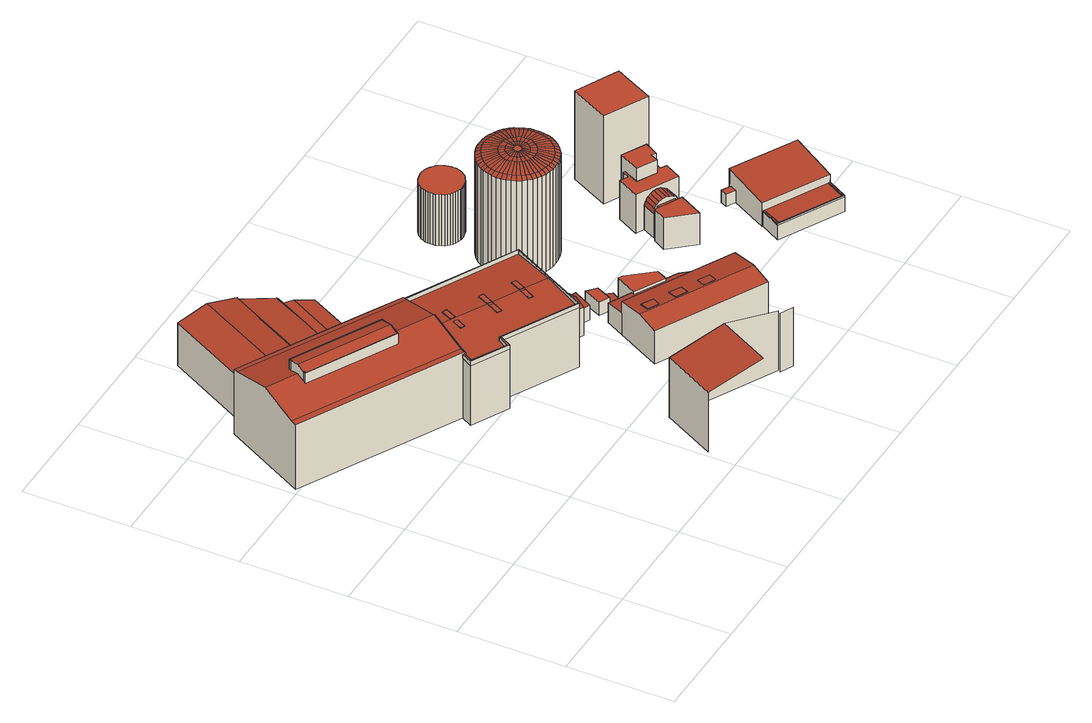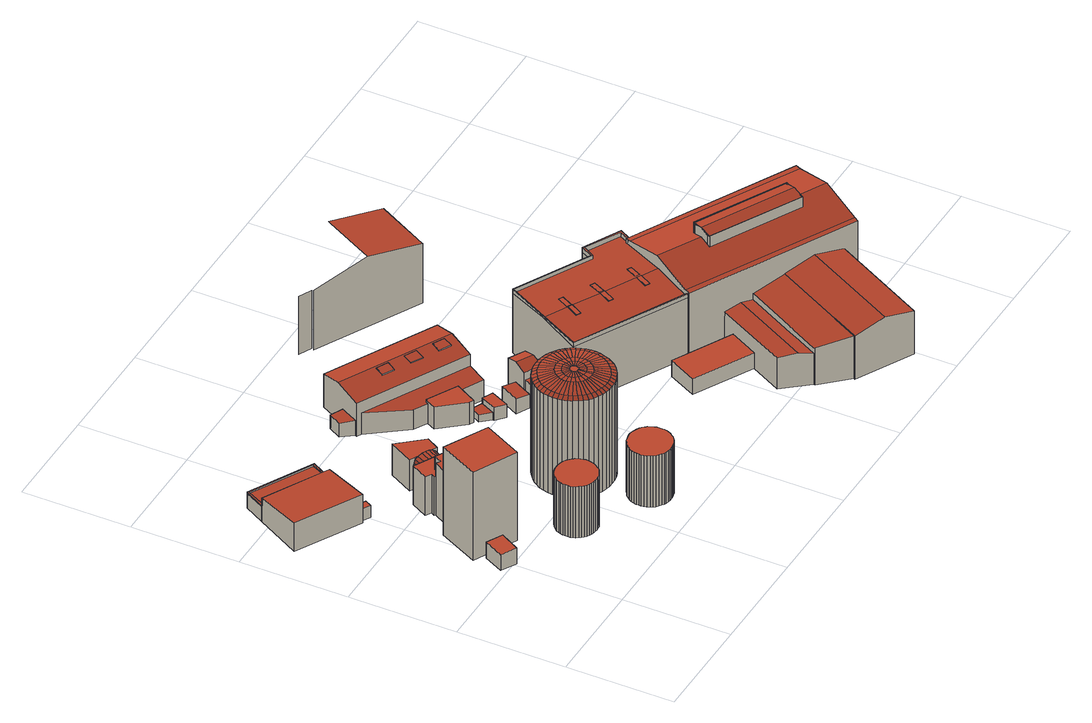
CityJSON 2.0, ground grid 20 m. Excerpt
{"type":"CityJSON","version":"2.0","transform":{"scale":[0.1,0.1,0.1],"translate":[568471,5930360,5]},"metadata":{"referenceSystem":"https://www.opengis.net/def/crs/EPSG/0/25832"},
"CityObjects":{
"building1":{"type":"Building","attributes":{"Grundfläche 2D":"4427.470092","Grundhöhe NN":"5.433"},"geometry":[{"type":"MultiSurface","lod":"3","boundaries":[[[0,1,2,3,4,5]],[[0,6,7,8,2,1]],[[2,8,9,10,3]],[[11,12,13,14]]],"semantics":{"surfaces":[{"type":"WallSurface"},{"type":"RoofSurface"}],"values":[0,1,0,0]}}]},
"building2":{"type":"Building","attributes":{"Grundfläche 2D":"1528.929708","Grundhöhe NN":"5.486"},"children":["building2-1","building2-2","building2-3","building2-4","building2-5","building2-6","building2-7","building2-8"],"geometry":[{"type":"MultiSurface","lod":"3","boundaries":[[[15,16,17]],[[18,19,20,21,22,17,16,23]],[[16,24,25]],[[26,27,28,29,23,16,25]],[[30,31,32,33,34,35,36,37,38,39,40,41,42,43,44]],[[45,46,47,48,49,50,51,52,53,54,55]],[[51,50,49,48,47,46,56,57,58,59,60,61,62,53,52]],[[63,64,65,66,67]],[[68,69,70,71,72,73,74,75,76,77,78,79]],[[80,81,70,69,82,83,84,85,86]],[[78,87,88,89,90,91,72,71,67,66,79]],[[92,93,94,95]],[[96,97,98,99]],[[98,100,101,99]],[[102,103,104,105]],[[104,103,106,107,108]],[[109,110,111,112,113]],[[77,24,16,15,87,78]],[[91,18,23,29,114,73,72]],[[37,36,35,45,55,54]],[[54,53,62,38,37]],[[39,38,62,61]],[[40,39,61,60]],[[40,60,59,41]],[[42,41,59,58]],[[115,116,44,43]],[[116,117,30,44]],[[117,118,31,30]],[[118,119,32,31]],[[120,121,33,32,119]],[[121,122,34,33]],[[95,94,123,124]],[[92,95,124,125]],[[93,92,125,126]],[[127,96,99,101,128]],[[93,126,128,101,100,129,123,94]],[[130,108,107,106,111,110,131]],[[105,104,108,130,132]],[[102,105,132,133]],[[115,43,42,58,57,65,64,63,134,135]],[[83,82,69,68,79,66,65,57,56,46,45,35,34,122,136,137,84]],[[97,112,111,106,103,102,133,138,81,80,86,85,84,137,129,100,98]],[[63,67,71,70,81,138,134]],[[110,109,139,131]],[[139,109,113,112,97,96,127]],[[117,116,140,141]],[[118,117,141,142]],[[119,118,142,143]],[[121,120,119,143,144]],[[122,121,144,136]],[[116,115,135,140]],[[131,139,127,128,126,125,124,123,129,137,136,144,143,142,141,140,135,134,138,133,132,130]]],"semantics":{"surfaces":[{"type":"RoofSurface"},{"type":"WallSurface"},{"type":"GroundSurface"}],"values":[0,0,0,0,0,0,0,0,0,0,0,0,0,0,0,0,0,1,1,1,1,1,1,1,1,1,1,1,1,1,1,1,1,1,1,1,1,1,1,1,1,1,1,1,1,1,1,1,1,1,1,2]}}]},
"building2-1":{"type":"BuildingInstallation","parents":["building2"],"geometry":[{"type":"MultiSurface","lod":"3","boundaries":[[[145,146,147,148]],[[148,147,149]],[[149,150,145,148]],[[150,146,145]]],"semantics":{"surfaces":[{"type":"RoofSurface"},{"type":"WallSurface"}],"values":[0,1,1,1]}}]},
"building2-2":{"type":"BuildingInstallation","parents":["building2"],"geometry":[{"type":"MultiSurface","lod":"3","boundaries":[[[151,152,153,154]],[[152,151,155,156]],[[154,153,49,50]],[[153,152,156,49]],[[151,154,50,155]]],"semantics":{"surfaces":[{"type":"RoofSurface"},{"type":"WallSurface"}],"values":[0,1,1,1,1]}}]},
"building2-3":{"type":"BuildingInstallation","parents":["building2"],"geometry":[{"type":"MultiSurface","lod":"3","boundaries":[[[157,158,159,160]],[[48,161,157,160]],[[47,48,160,159]],[[161,162,158,157]],[[159,158,162,47]]],"semantics":{"surfaces":[{"type":"RoofSurface"},{"type":"WallSurface"}],"values":[0,1,1,1,1]}}]},
"building2-4":{"type":"BuildingInstallation","parents":["building2"],"geometry":[{"type":"MultiSurface","lod":"3","boundaries":[[[163,164,165,166]],[[51,52,166,165]],[[163,166,52,167]],[[167,168,164,163]],[[168,51,165,164]]],"semantics":{"surfaces":[{"type":"RoofSurface"},{"type":"WallSurface"}],"values":[0,1,1,1,1]}}]},
"building2-5":{"type":"BuildingInstallation","parents":["building2"],"geometry":[{"type":"MultiSurface","lod":"3","boundaries":[[[169,170,171,172]],[[172,171,173]],[[173,174,169,172]],[[174,170,169]]],"semantics":{"surfaces":[{"type":"RoofSurface"},{"type":"WallSurface"}],"values":[0,1,1,1]}}]},
"building2-6":{"type":"BuildingInstallation","parents":["building2"],"geometry":[{"type":"MultiSurface","lod":"3","boundaries":[[[175,176,177,178]],[[179,178,177]],[[179,180,175,178]],[[175,180,176]]],"semantics":{"surfaces":[{"type":"RoofSurface"},{"type":"WallSurface"}],"values":[0,1,1,1]}}]},
"building2-7":{"type":"BuildingInstallation","parents":["building2"],"geometry":[{"type":"MultiSurface","lod":"3","boundaries":[[[19,18,181,182,183,15,184,185]],[[184,15,17,22]],[[183,182,181,90,89,88]],[[183,88,87,15]],[[22,21,184]],[[185,184,21,20]],[[20,19,185]],[[18,91,90,181]]],"semantics":{"surfaces":[{"type":"RoofSurface"},{"type":"WallSurface"}],"values":[0,0,1,1,1,1,1,1]}}]},
"building2-8":{"type":"BuildingInstallation","parents":["building2"],"geometry":[{"type":"MultiSurface","lod":"3","boundaries":[[[186,187,24]],[[25,24,187]],[[186,188,189,29,28,190,187]],[[24,77,76,186]],[[189,188,186,76,75,74]],[[114,29,189,74,73]],[[28,27,190]],[[187,190,27,26]],[[26,25,187]]],"semantics":{"surfaces":[{"type":"RoofSurface"},{"type":"WallSurface"}],"values":[0,0,0,1,1,1,1,1,1]}}]},
"building3":{"type":"Building","attributes":{"Grundfläche 2D":"41.362636","Grundhöhe NN":"5.337"},"children":["building3-1"],"geometry":[{"type":"Solid","lod":"3","boundaries":[[[[191,192,193,194,195,196,197,198]],[[199,200,201,202]],[[201,203,204,202]],[[205,206,207,208]],[[198,197,209,210]],[[191,198,210,211]],[[192,191,211,212]],[[193,192,212,213]],[[194,193,213,214]],[[195,194,214,215]],[[196,195,215,216]],[[196,216,217,200,199,218,209,197]],[[203,201,200,217,219]],[[204,203,219,220]],[[218,199,202,204,220]],[[221,222,208,207]],[[222,223,205,208]],[[223,224,206,205]],[[224,221,207,206]],[[218,220,219,217,216,215,214,213,212,211,210,209]],[[224,223,222,221]]]],"semantics":{"surfaces":[{"type":"RoofSurface"},{"type":"WallSurface"},{"type":"GroundSurface"}],"values":[[0,0,0,0,1,1,1,1,1,1,1,1,1,1,1,1,1,1,1,2,2]]}}]},
"building3-1":{"type":"BuildingInstallation","parents":["building3"],"geometry":[{"type":"MultiSurface","lod":"3","boundaries":[[[225,226,227,228,229,230,231,232,233,234,235,236,237,238,239,240,241,242,243,244,245,246,247,248,249,250]],[[251,252,225,250]],[[252,253,226,225]],[[254,251,250,249]],[[253,255,227,226]],[[255,256,228,227]],[[256,257,229,228]],[[257,258,230,229]],[[258,259,231,230]],[[259,260,232,231]],[[260,261,233,232]],[[261,262,234,233]],[[262,263,235,234]],[[263,264,236,235]],[[264,265,237,236]],[[265,266,238,237]],[[266,267,239,238]],[[267,268,240,239]],[[268,269,241,240]],[[269,270,242,241]],[[270,271,243,242]],[[271,272,244,243]],[[272,273,245,244]],[[273,274,246,245]],[[247,246,274,275]],[[275,276,248,247]],[[276,254,249,248]]],"semantics":{"surfaces":[{"type":"RoofSurface"},{"type":"WallSurface"}],"values":[0,1,1,1,1,1,1,1,1,1,1,1,1,1,1,1,1,1,1,1,1,1,1,1,1,1,1]}}]},
"building4":{"type":"Building","attributes":{"Grundfläche 2D":"308.515487","Grundhöhe NN":"5.229"},"children":["building4-1","building4-2","building4-3"],"geometry":[{"type":"Solid","lod":"3","boundaries":[[[[277,278,279,280]],[[278,281,282,279]],[[283,284,285,286,287,288]],[[289,290,291,292,293,294,295,296]],[[297,298,299,300]],[[285,295,294,286]],[[301,288,287,286,294,293,302]],[[283,288,301,303]],[[284,283,303,304]],[[296,295,285,284,304,305]],[[292,291,306,307]],[[293,292,307,302]],[[289,296,305,308]],[[290,289,308,309]],[[278,277,290,309,310,281]],[[282,281,310,311]],[[298,312,313,280,279,282,311,314,299]],[[291,290,277,280,313,306]],[[300,299,314,315]],[[297,300,315,316]],[[298,297,316,312]],[[311,310,309,308,305,317,305,304,303,301,302,307,306,313,312,316,315,314]]]],"semantics":{"surfaces":[{"type":"RoofSurface"},{"type":"WallSurface"},{"type":"GroundSurface"}],"values":[[0,0,0,0,0,1,1,1,1,1,1,1,1,1,1,1,1,1,1,1,1,2]]}}]},
"building4-1":{"type":"BuildingInstallation","parents":["building4"],"geometry":[{"type":"MultiSurface","lod":"3","boundaries":[[[318,319,320,321]],[[321,320,322,323]],[[318,321,323,324]],[[319,318,324,325]],[[320,319,325,322]]],"semantics":{"surfaces":[{"type":"RoofSurface"},{"type":"WallSurface"}],"values":[0,1,1,1,1]}}]},
"building4-2":{"type":"BuildingInstallation","parents":["building4"],"geometry":[{"type":"MultiSurface","lod":"3","boundaries":[[[326,327,328,329]],[[329,328,330,331]],[[331,332,326,329]],[[327,326,332,333]],[[333,330,328,327]]],"semantics":{"surfaces":[{"type":"RoofSurface"},{"type":"WallSurface"}],"values":[0,1,1,1,1]}}]},
"building4-3":{"type":"BuildingInstallation","parents":["building4"],"geometry":[{"type":"MultiSurface","lod":"3","boundaries":[[[334,335,336,337]],[[337,336,338,339]],[[339,340,334,337]],[[340,341,335,334]],[[336,335,341,338]]],"semantics":{"surfaces":[{"type":"RoofSurface"},{"type":"WallSurface"}],"values":[0,1,1,1,1]}}]},
"building5":{"type":"Building","attributes":{"Grundfläche 2D":"7.437979","Grundhöhe NN":"5.337"},"geometry":[{"type":"Solid","lod":"3","boundaries":[[[[342,343,344,345]],[[343,342,346,347]],[[344,343,347,348]],[[345,344,348,349]],[[342,345,349,346]],[[347,346,349,348]]]],"semantics":{"surfaces":[{"type":"RoofSurface"},{"type":"WallSurface"},{"type":"GroundSurface"}],"values":[[0,1,1,1,1,2]]}}]},
"building6":{"type":"Building","attributes":{"Grundfläche 2D":"5.383989","Grundhöhe NN":"5.229"},"geometry":[{"type":"Solid","lod":"3","boundaries":[[[[350,351,352,353,354]],[[355,356,357,352,351,350]],[[357,358,353,352]],[[359,355,350,354]],[[358,359,354,353]],[[357,356,355,359,358]]]],"semantics":{"surfaces":[{"type":"RoofSurface"},{"type":"WallSurface"},{"type":"GroundSurface"}],"values":[[0,1,1,1,1,2]]}}]},
"building7":{"type":"Building","attributes":{"Grundfläche 2D":"155.398395","Grundhöhe NN":"5.230"},"geometry":[{"type":"Solid","lod":"3","boundaries":[[[[360,361,362,363]],[[364,360,363,365]],[[361,366,367,362]],[[366,368,369,367]],[[368,370,371,372,369]],[[371,373,374,372]],[[373,375,376,374]],[[375,377,378,376]],[[377,379,380,378]],[[379,381,382,380]],[[381,383,384,382]],[[383,385,386,384]],[[385,387,388,386]],[[387,389,390,388]],[[389,391,392,390]],[[391,393,394,392]],[[393,395,396,394]],[[395,397,398,396]],[[397,399,400,398]],[[399,401,402,400]],[[401,403,404,402]],[[403,405,406,404]],[[405,407,408,406]],[[407,409,410,408]],[[409,411,412,410]],[[411,413,414,412]],[[413,415,416,414]],[[415,417,418,416]],[[417,419,420,418]],[[419,421,422,420]],[[421,423,424,422]],[[423,425,426,424]],[[425,427,428,426]],[[427,429,430,428]],[[429,431,432,430]],[[431,433,434,432]],[[433,435,436,434]],[[435,437,438,436]],[[437,439,440,438]],[[439,441,442,440]],[[441,443,444,442]],[[443,445,446,444]],[[445,447,448,446]],[[447,449,450,448]],[[449,451,452,450]],[[451,453,454,452]],[[453,455,456,454]],[[455,457,458,456]],[[457,459,460,458]],[[459,364,365,460]],[[461,462,463,464,465,466,467,468]],[[465,469,470,471,466]],[[469,472,473,474,475,470]],[[473,476,477,478,479,474]],[[477,480,481,482,483,478]],[[481,484,485,486,487,482]],[[485,488,489,490,486]],[[488,491,492,493,494,489]],[[492,495,496,497,498,493]],[[496,499,500,501,502,497]],[[500,503,504,505,501]],[[503,506,507,508,509,504]],[[507,510,511,512,513,508]],[[511,514,515,516,517,512]],[[515,518,519,520,521,516]],[[519,522,523,524,525,520]],[[523,526,527,528,529,524]],[[527,530,531,532,528]],[[530,533,534,535,536,531]],[[534,537,538,539,540,535]],[[538,541,542,543,544,539]],[[537,534,533,530,527,526,523,522,519,518,515,514,511,510,507,506,503,500,499,496,495,492,491,488,485,484,481,480,477,476,473,472,469,465,464,463,462,545,546,547,548,549,542,541,538]],[[542,549,550,551,543]],[[549,548,547,552,553,550]],[[547,546,545,554,555,552]],[[545,462,461,554]],[[556,557,365,363,558,559]],[[560,561,460,365,557,556]],[[559,558,363,362,562,563]],[[564,565,458,460,561,560]],[[566,567,456,458,565,564]],[[568,569,454,456,567,566]],[[570,571,452,454,569,568]],[[572,573,450,452,571,570]],[[574,575,448,450,573,572]],[[576,577,446,448,575,574]],[[578,579,444,446,577,576]],[[580,581,442,444,579,578]],[[582,583,440,442,581,580]],[[584,585,438,440,583,582]],[[586,587,436,438,585,584]],[[588,589,434,436,587,586]],[[590,591,432,434,589,588]],[[592,593,430,432,591,590]],[[594,595,428,430,593,592]],[[596,597,426,428,595,594]],[[598,599,424,426,597,596]],[[600,601,422,424,599,598]],[[602,603,420,422,601,600]],[[604,605,418,420,603,602]],[[606,607,416,418,605,604]],[[608,609,414,416,607,606]],[[610,611,412,414,609,608]],[[612,613,410,412,611,610]],[[614,615,408,410,613,612]],[[616,617,406,408,615,614]],[[618,619,404,406,617,616]],[[620,621,402,404,619,618]],[[622,623,400,402,621,620]],[[624,625,398,400,623,622]],[[626,627,396,398,625,624]],[[628,629,394,396,627,626]],[[630,631,392,394,629,628]],[[632,633,390,392,631,630]],[[634,635,388,390,633,632]],[[636,637,386,388,635,634]],[[638,639,384,386,637,636]],[[640,641,382,384,639,638]],[[642,643,380,382,641,640]],[[644,645,378,380,643,642]],[[646,647,376,378,645,644]],[[648,649,374,376,647,646]],[[650,651,372,374,649,648]],[[652,653,369,372,651,650]],[[654,655,367,369,653,652]],[[563,562,362,367,655,654]],[[466,560,556,559,563,461,468,467]],[[470,566,564,560,466,471]],[[474,570,568,566,470,475]],[[478,574,572,570,474,479]],[[482,578,576,574,478,483]],[[486,582,580,578,482,487]],[[489,586,584,582,486,490]],[[493,590,588,586,489,494]],[[497,594,592,590,493,498]],[[501,598,596,594,497,502]],[[504,602,600,598,501,505]],[[508,606,604,602,504,509]],[[512,610,608,606,508,513]],[[516,614,612,610,512,517]],[[520,618,616,614,516,521]],[[524,622,620,618,520,525]],[[528,626,624,622,524,529]],[[531,630,628,626,528,532]],[[535,634,632,630,531,536]],[[539,638,636,634,535,540]],[[543,642,640,638,539,544]],[[550,646,644,642,543,551]],[[552,650,648,646,550,553]],[[554,654,652,650,552,555]],[[563,654,554,461]],[[656,657,361,360]],[[657,658,366,361]],[[658,659,368,366]],[[660,661,447,445]],[[661,662,449,447]],[[662,663,451,449]],[[664,656,360,364]],[[663,665,453,451]],[[665,666,455,453]],[[666,667,457,455]],[[667,668,459,457]],[[668,664,364,459]],[[659,669,670,371,370,368]],[[670,671,373,371]],[[671,672,375,373]],[[672,673,377,375]],[[673,674,379,377]],[[674,675,381,379]],[[675,676,383,381]],[[676,677,385,383]],[[677,678,387,385]],[[678,679,389,387]],[[679,680,391,389]],[[680,681,393,391]],[[681,682,395,393]],[[682,683,397,395]],[[683,684,399,397]],[[684,685,401,399]],[[685,686,403,401]],[[686,687,405,403]],[[687,688,407,405]],[[688,689,409,407]],[[689,690,411,409]],[[690,691,413,411]],[[691,692,415,413]],[[692,693,417,415]],[[693,694,419,417]],[[694,695,421,419]],[[695,696,423,421]],[[696,697,425,423]],[[697,698,427,425]],[[698,699,429,427]],[[699,700,431,429]],[[700,701,433,431]],[[701,702,435,433]],[[702,703,437,435]],[[703,704,439,437]],[[704,705,441,439]],[[705,706,443,441]],[[706,660,445,443]],[[703,702,701,700,699,698,697,696,695,694,693,692,691,690,689,688,687,686,685,684,683,682,681,680,679,678,677,676,675,674,673,672,671,670,669,659,658,657,656,664,668,667,666,665,663,662,661,660,706,705,704]]]],"semantics":{"surfaces":[{"type":"RoofSurface"},{"type":"WallSurface"},{"type":"GroundSurface"}],"values":[[0,0,0,0,0,0,0,0,0,0,0,0,0,0,0,0,0,0,0,0,0,0,0,0,0,0,0,0,0,0,0,0,0,0,0,0,0,0,0,0,0,0,0,0,0,0,0,0,0,0,0,0,0,0,0,0,0,0,0,0,0,0,0,0,0,0,0,0,0,0,0,0,0,0,0,0,0,0,0,0,0,0,0,0,0,0,0,0,0,0,0,0,0,0,0,0,0,0,0,0,0,0,0,0,0,0,0,0,0,0,0,0,0,0,0,0,0,0,0,0,0,0,0,0,0,0,0,0,0,0,0,0,0,0,0,0,0,0,0,0,0,0,0,0,0,0,0,0,0,0,0,1,1,1,1,1,1,1,1,1,1,1,1,1,1,1,1,1,1,1,1,1,1,1,1,1,1,1,1,1,1,1,1,1,1,1,1,1,1,1,1,1,1,1,1,1,1,1,1,1,1,2]]}}]},
"building8":{"type":"Building","attributes":{"Grundfläche 2D":"47.250463","Grundhöhe NN":"5.063"},"geometry":[{"type":"Solid","lod":"3","boundaries":[[[[707,708,709,710,711,712,713,714,715,716,717,718,719,720,721,722,723,724,725,726,727,728,729,730,731,732,733,734,735,736,737,738,739,740,741,742,743,744,745,746,747,748,749,750,751,752,753,754,755,756]],[[757,758,712,711]],[[759,757,711,710]],[[760,761,707,756]],[[761,762,708,707]],[[762,763,709,708]],[[763,759,710,709]],[[758,764,713,712]],[[764,765,714,713]],[[765,766,715,714]],[[766,767,716,715]],[[767,768,717,716]],[[768,769,718,717]],[[769,770,719,718]],[[770,771,720,719]],[[771,772,721,720]],[[772,773,722,721]],[[773,774,723,722]],[[774,775,724,723]],[[775,776,725,724]],[[776,777,726,725]],[[777,778,727,726]],[[778,779,728,727]],[[779,780,729,728]],[[780,781,730,729]],[[781,782,731,730]],[[782,783,732,731]],[[783,784,733,732]],[[784,785,734,733]],[[785,786,735,734]],[[786,787,736,735]],[[787,788,737,736]],[[788,789,738,737]],[[789,790,739,738]],[[790,791,740,739]],[[791,792,741,740]],[[792,793,742,741]],[[793,794,743,742]],[[794,795,744,743]],[[795,796,745,744]],[[796,797,746,745]],[[797,798,747,746]],[[798,799,748,747]],[[799,800,749,748]],[[800,801,750,749]],[[801,802,751,750]],[[802,803,752,751]],[[803,804,753,752]],[[804,805,754,753]],[[805,806,755,754]],[[806,760,756,755]],[[805,804,803,802,801,800,799,798,797,796,795,794,793,792,791,790,789,788,787,786,785,784,783,782,781,780,779,778,777,776,775,774,773,772,771,770,769,768,767,766,765,764,758,757,759,763,762,761,760,806]]]],"semantics":{"surfaces":[{"type":"RoofSurface"},{"type":"WallSurface"},{"type":"GroundSurface"}],"values":[[0,1,1,1,1,1,1,1,1,1,1,1,1,1,1,1,1,1,1,1,1,1,1,1,1,1,1,1,1,1,1,1,1,1,1,1,1,1,1,1,1,1,1,1,1,1,1,1,1,1,1,2]]}}]},
"building9":{"type":"Building","attributes":{"Grundfläche 2D":"21.782178","Grundhöhe NN":"5.496"},"geometry":[{"type":"Solid","lod":"3","boundaries":[[[[807,808,809,810]],[[811,812,810,809]],[[812,813,807,810]],[[813,814,808,807]],[[814,811,809,808]],[[814,813,812,811]]]],"semantics":{"surfaces":[{"type":"RoofSurface"},{"type":"WallSurface"},{"type":"GroundSurface"}],"values":[[0,1,1,1,1,2]]}}]},
"building10":{"type":"Building","attributes":{"Grundfläche 2D":"2.007315","Grundhöhe NN":"5.510"},"geometry":[{"type":"Solid","lod":"3","boundaries":[[[[815,816,817,818,819]],[[816,815,820,821]],[[817,816,821,822]],[[818,817,822,823]],[[820,815,819,818,823,824]],[[823,822,821,820,824]]]],"semantics":{"surfaces":[{"type":"RoofSurface"},{"type":"WallSurface"},{"type":"GroundSurface"}],"values":[[0,1,1,1,1,2]]}}]},
"building11":{"type":"Building","attributes":{"Grundfläche 2D":"12.834289","Grundhöhe NN":"5.512"},"geometry":[{"type":"Solid","lod":"3","boundaries":[[[[825,826,827,828]],[[827,829,830,828]],[[831,832,833,830,829]],[[832,834,835,833]],[[834,836,837,835]],[[836,838,839,837]],[[838,840,841,839]],[[840,842,843,844,841]],[[843,845,846,844]],[[845,847,848,846]],[[826,825,849,850]],[[820,824,823,851,852,847,845,843,842,840,838,836,834,832,831,829,827,826,850,853]],[[848,847,852,854]],[[825,828,830,833,835,837,839,841,844,846,848,854,855,856,857,849]],[[856,855,854,852,851,823,824,820,853,850,849,857]]]],"semantics":{"surfaces":[{"type":"RoofSurface"},{"type":"WallSurface"},{"type":"GroundSurface"}],"values":[[0,0,0,0,0,0,0,0,0,0,1,1,1,1,2]]}}]},
"building12":{"type":"Building","attributes":{"Grundfläche 2D":"31.387814","Grundhöhe NN":"5.491"},"geometry":[{"type":"Solid","lod":"3","boundaries":[[[[858,859,860,861,862,863,864,865,866,867,868,869,870,871,872]],[[860,859,873,874]],[[861,860,874,875]],[[862,861,875,876]],[[863,862,876,877]],[[857,856,878,867,866,865,864,863,877,849]],[[868,867,878,879]],[[869,868,879,880]],[[870,869,880,881]],[[871,870,881,882]],[[872,871,882,883]],[[858,872,883,884]],[[859,858,884,873]],[[856,857,849,877,876,875,874,873,884,883,882,881,880,879,878]]]],"semantics":{"surfaces":[{"type":"RoofSurface"},{"type":"WallSurface"},{"type":"GroundSurface"}],"values":[[0,1,1,1,1,1,1,1,1,1,1,1,1,2]]}}]},
"building13":{"type":"Building","attributes":{"Grundfläche 2D":"43.157864","Grundhöhe NN":"5.053"},"geometry":[{"type":"Solid","lod":"3","boundaries":[[[[885,886,887,888,889,890,891,892,893,894,895,896,897,898,899,900,901,902,903,904,905,906,907,908,909,910,911,912,913,914,915,916,917,918,919,920,921,922,923,924,925,926,927,928,929,930,931,932,933,934]],[[935,936,891,890]],[[936,937,892,891]],[[937,938,893,892]],[[938,939,894,893]],[[940,935,890,889]],[[941,940,889,888]],[[939,942,895,894]],[[942,943,896,895]],[[943,944,897,896]],[[944,945,898,897]],[[945,946,899,898]],[[946,947,900,899]],[[947,948,901,900]],[[948,949,902,901]],[[949,950,903,902]],[[950,951,904,903]],[[951,952,905,904]],[[952,953,906,905]],[[953,954,907,906]],[[954,955,908,907]],[[955,956,909,908]],[[956,957,910,909]],[[957,958,911,910]],[[958,959,912,911]],[[959,960,913,912]],[[960,961,914,913]],[[961,962,915,914]],[[962,963,916,915]],[[963,964,917,916]],[[964,965,918,917]],[[965,966,919,918]],[[966,967,920,919]],[[967,968,921,920]],[[968,969,922,921]],[[969,970,923,922]],[[970,971,924,923]],[[971,972,925,924]],[[972,973,926,925]],[[973,974,927,926]],[[974,975,928,927]],[[975,976,929,928]],[[976,977,930,929]],[[977,978,931,930]],[[978,979,932,931]],[[979,980,933,932]],[[980,981,934,933]],[[981,982,885,934]],[[982,983,886,885]],[[983,984,887,886]],[[984,941,888,887]],[[979,978,977,976,975,974,973,972,971,970,969,968,967,966,965,964,963,962,961,960,959,958,957,956,955,954,953,952,951,950,949,948,947,946,945,944,943,942,939,938,937,936,935,940,941,984,983,982,981,980]]]],"semantics":{"surfaces":[{"type":"RoofSurface"},{"type":"WallSurface"},{"type":"GroundSurface"}],"values":[[0,1,1,1,1,1,1,1,1,1,1,1,1,1,1,1,1,1,1,1,1,1,1,1,1,1,1,1,1,1,1,1,1,1,1,1,1,1,1,1,1,1,1,1,1,1,1,1,1,1,1,2]]}}]},
"building14":{"type":"Building","attributes":{"Grundfläche 2D":"20.575164","Grundhöhe NN":"5.496"},"geometry":[{"type":"Solid","lod":"3","boundaries":[[[[985,986,987,988,989,990]],[[986,985,884,883]],[[987,986,883,882]],[[988,987,882,991]],[[989,988,991,992]],[[990,989,992,993]],[[985,990,993,884]],[[993,992,991,882,883,884]]]],"semantics":{"surfaces":[{"type":"RoofSurface"},{"type":"WallSurface"},{"type":"GroundSurface"}],"values":[[0,1,1,1,1,1,1,2]]}}]},
"building15":{"type":"Building","attributes":{"Grundfläche 2D":"187.522196","Grundhöhe NN":"5.517"},"children":["building15-1"],"geometry":[{"type":"Solid","lod":"3","boundaries":[[[[994,995,996,997,998,999]],[[1000,1001,1002,1003]],[[1004,1005,1006,1007]],[[995,994,999,998,1008,1003,1002,1009,1010]],[[1000,1003,1008,1011]],[[1001,1000,1011,1012]],[[1006,1013,1009,1002,1001,1012,1014,1007]],[[996,995,1010,1015]],[[997,996,1015,1016]],[[998,997,1016,1008]],[[1004,1007,1014,1017]],[[1005,1004,1017,1018]],[[1006,1005,1018,1013]],[[1013,1018,1017,1014,1012,1011,1008,1016,1015,1010,1009]]]],"semantics":{"surfaces":[{"type":"RoofSurface"},{"type":"WallSurface"},{"type":"GroundSurface"}],"values":[[0,0,0,1,1,1,1,1,1,1,1,1,1,2]]}}]},
"building15-1":{"type":"BuildingInstallation","parents":["building15"],"geometry":[{"type":"MultiSurface","lod":"3","boundaries":[[[1019,1020,1021,1022,1023,1024,1025,1026]],[[995,1023,1022,994]],[[995,996,1024,1023]],[[996,997,1025,1024]],[[997,998,1026,1025]],[[999,1019,1026,998]],[[999,1027,1020,1019]],[[1021,1020,1027,1028]],[[1028,994,1022,1021]]],"semantics":{"surfaces":[{"type":"RoofSurface"},{"type":"WallSurface"}],"values":[0,1,1,1,1,1,1,1,1]}}]},
"building16":{"type":"Building","attributes":{"Grundfläche 2D":"73.617186","Grundhöhe NN":"5.491"},"geometry":[{"type":"Solid","lod":"3","boundaries":[[[[1029,1030,1031,1032]],[[1033,1034,1032,1031]],[[1034,1035,1029,1032]],[[1035,1036,1030,1029]],[[1036,1033,1031,1030]],[[1036,1035,1034,1033]]]],"semantics":{"surfaces":[{"type":"RoofSurface"},{"type":"WallSurface"},{"type":"GroundSurface"}],"values":[[0,1,1,1,1,2]]}}]},
"building17":{"type":"Building","attributes":{"Grundfläche 2D":"13.197852","Grundhöhe NN":"5.473"},"geometry":[{"type":"Solid","lod":"3","boundaries":[[[[1037,1038,1039,1040]],[[1041,1042,1040,1039]],[[1042,1043,1037,1040]],[[1043,1044,1038,1037]],[[1044,1041,1039,1038]],[[1044,1043,1042,1041]]]],"semantics":{"surfaces":[{"type":"RoofSurface"},{"type":"WallSurface"},{"type":"GroundSurface"}],"values":[[0,1,1,1,1,2]]}}]}
},
"vertices":[
[407,53,128],[459,151,128],[459,152,128],[459,152,4],[459,151,4],[407,53,4],[503,2,150],[506,7,150],[556,101,150],[651,51,128],[651,51,4],[649,47,125],[673,35,125],[673,35,4],[649,47,4],
[262,551,175],[270,566,179],[261,551,175],[98,637,175],[100,637,175],[97,632,174],[259,547,174],[261,552,175],[106,652,179],[278,581,175],[277,582,175],[279,586,174],[117,672,174],[115,667,175],[114,668,175],[359,393,137],[371,415,137],[508,343,137],[589,496,137],[387,603,137],[386,601,137],[388,600,137],[587,496,137],[508,345,137],[369,418,137],[357,397,137],[294,430,137],[304,449,137],[301,450,137],[290,429,137],[386,601,129],[347,527,134],[377,511,134],[385,507,134],[441,477,134],[449,473,134],[498,447,134],[506,443,134],[548,421,134],[587,496,129],[388,600,129],[347,525,134],[306,447,129],[304,449,129],[294,430,128],[357,397,128],[369,418,129],[508,345,129],[8,604,139],[304,449,139],[306,447,139],[311,457,140],[13,614,140],[347,527,159],[384,596,140],[86,753,140],[49,682,160],[106,652,160],[113,667,156],[117,673,154],[280,587,154],[281,587,154],[278,581,155],[270,566,160],[347,525,160],[275,664,139],[91,761,139],[386,601,140],[387,603,139],[388,604,139],[325,638,139],[296,653,139],[262,551,155],[259,546,154],[258,546,154],[95,632,154],[98,637,155],[471,655,38],[364,712,38],[336,659,38],[444,602,38],[356,818,69],[275,664,69],[296,653,74],[372,797,74],[325,638,69],[394,770,69],[115,748,94],[167,721,108],[260,899,108],[209,926,94],[219,693,94],[311,869,94],[313,871,94],[356,820,81],[311,869,93],[219,693,93],[275,664,81],[356,818,81],[113,667,175],[301,450,129],[290,429,128],[359,393,128],[371,415,129],[508,343,129],[549,420,134],[589,496,129],[387,603,129],[336,659,5],[444,602,5],[471,655,5],[364,712,5],[356,818,5],[394,770,5],[325,638,5],[313,871,5],[311,869,5],[209,926,5],[115,748,5],[8,604,5],[301,450,5],[387,603,5],[388,604,5],[91,761,5],[356,820,5],[290,429,5],[359,393,5],[371,415,5],[508,343,5],[589,496,5],
[372,483,134],[384,505,134],[376,509,134],[365,487,134],[365,487,133],[372,483,133],
[461,495,134],[452,499,134],[441,477,135],[449,473,135],[461,495,133],[452,499,133],
[397,529,134],[388,533,134],[377,511,135],[385,507,135],[397,529,133],[388,533,133],
[518,465,134],[509,469,134],[498,447,135],[506,443,135],[518,465,133],[509,469,133],
[437,449,134],[448,471,134],[440,475,134],[429,453,134],[429,453,133],[437,449,133],
[493,420,134],[505,441,134],[497,445,134],[486,424,134],[486,424,133],[493,420,133],
[95,632,175],[258,546,175],[259,546,175],[259,547,175],[97,632,175],
[281,587,175],[279,586,175],[280,587,175],[117,673,175],[117,672,175],
[612,447,45],[622,466,45],[597,479,45],[585,456,45],[592,452,45],[582,432,45],[608,418,45],[621,443,45],[610,417,61],[579,433,61],[569,412,68],[599,397,68],[558,392,61],[588,376,61],[628,386,34],[647,422,34],[623,434,31],[604,398,31],[608,418,3],[621,443,3],[612,447,3],[622,466,3],[597,479,3],[585,456,3],[592,452,3],[582,432,3],[579,433,3],[610,417,3],[558,392,3],[588,376,3],[623,434,3],[604,398,3],[628,386,3],[647,422,3],
[606,471,58],[605,471,58],[604,471,58],[604,470,58],[603,470,58],[603,469,58],[603,468,58],[603,467,58],[603,466,58],[604,466,58],[604,465,58],[605,465,58],[605,464,58],[606,464,58],[607,464,58],[608,465,58],[609,465,58],[609,466,58],[610,466,58],[610,467,58],[610,468,58],[610,469,58],[609,469,58],[609,470,58],[608,471,58],[607,471,58],[607,471,45],[606,471,45],[605,471,45],[608,471,45],[604,471,45],[604,470,45],[603,470,45],[603,469,45],[603,468,45],[603,467,45],[603,466,45],[604,466,45],[604,465,45],[605,465,45],[605,464,45],[606,464,45],[607,464,45],[608,465,45],[609,465,45],[609,466,45],[610,466,45],[610,467,45],[610,468,45],[610,469,45],[609,469,45],[609,470,45],
[619,323,71],[594,276,80],[794,171,80],[819,218,71],[575,239,71],[775,134,71],[706,366,48],[698,370,48],[676,330,48],[732,300,48],[735,305,48],[743,321,48],[637,357,43],[619,323,47],[811,222,47],[760,291,43],[735,305,43],[732,300,43],[676,330,43],[679,335,43],[833,193,30],[817,215,33],[800,182,33],[820,170,30],[743,321,2],[735,305,2],[706,366,2],[698,370,2],[679,335,2],[811,222,2],[760,291,2],[637,357,2],[619,323,2],[575,239,2],[775,134,2],[817,215,2],[819,218,2],[800,182,2],[820,170,2],[833,193,2],[676,330,2],
[740,224,78],[719,235,78],[710,219,80],[732,208,80],[710,219,79],[732,208,79],[740,224,76],[719,235,76],
[641,276,78],[619,288,78],[611,271,80],[632,260,80],[611,271,79],[632,260,79],[641,276,76],[619,288,76],
[690,250,78],[669,262,78],[660,245,80],[682,234,80],[660,245,79],[682,234,79],[690,250,76],[669,262,76],
[679,398,30],[662,412,30],[646,378,30],[665,369,30],[679,398,3],[662,412,3],[646,378,3],[665,369,3],
[678,395,18],[665,369,18],[665,368,18],[683,359,17],[693,377,17],[678,395,2],[665,369,2],[665,368,2],[683,359,2],[693,377,2],
[736,645,203],[728,645,203],[729,636,207],[736,636,207],[745,645,203],[744,636,207],[719,643,203],[721,634,207],[710,640,203],[714,632,207],[709,639,203],[702,636,203],[707,628,207],[695,632,203],[700,624,207],[688,626,203],[695,619,207],[682,620,203],[689,614,207],[677,612,203],[685,608,207],[673,605,203],[681,601,207],[670,596,203],[678,594,207],[667,588,203],[676,586,207],[666,579,203],[676,578,207],[666,570,203],[676,571,207],[668,561,203],[677,563,207],[670,553,203],[679,556,207],[673,545,203],[681,549,207],[677,537,203],[685,542,207],[683,530,203],[690,536,207],[689,523,203],[695,530,207],[696,518,203],[701,525,207],[703,513,203],[707,521,207],[711,509,203],[714,518,207],[719,507,203],[722,516,207],[728,505,203],[729,514,207],[737,505,203],[737,514,207],[746,505,203],[745,514,207],[755,507,203],[752,516,207],[763,510,203],[759,518,207],[771,513,203],[766,521,207],[778,518,203],[773,526,207],[785,524,203],[779,530,207],[791,530,203],[784,536,207],[796,537,203],[789,542,207],[801,545,203],[792,549,207],[804,553,203],[795,556,207],[806,562,203],[797,564,207],[807,571,203],[798,571,207],[807,580,203],[798,579,207],[806,588,203],[797,587,207],[804,597,203],[795,594,207],[800,605,203],[792,601,207],[796,613,203],[788,608,207],[791,620,203],[784,614,207],[785,627,203],[778,620,207],[778,632,203],[772,625,207],[770,637,203],[766,629,207],[762,641,203],[759,632,207],[754,643,203],[752,634,207],[734,596,214],[736,582,215],[737,583,215],[738,582,215],[739,582,215],[742,595,214],[739,596,214],[737,596,214],[740,582,215],[747,593,214],[744,594,214],[741,581,215],[742,581,215],[751,590,214],[749,592,214],[743,580,215],[743,579,215],[754,586,214],[753,588,214],[744,578,215],[744,577,215],[756,581,214],[756,584,214],[744,576,215],[744,575,215],[757,576,214],[757,579,214],[744,574,215],[757,571,214],[758,574,214],[744,573,215],[744,572,215],[756,566,214],[757,569,214],[743,571,215],[743,570,215],[753,562,214],[754,564,214],[742,569,215],[741,569,215],[749,558,214],[751,560,214],[740,568,215],[744,556,214],[747,557,214],[739,568,215],[738,567,215],[739,554,214],[742,555,214],[737,567,215],[736,567,215],[734,554,214],[737,554,214],[735,568,215],[734,568,215],[729,555,214],[732,555,214],[733,568,215],[732,569,215],[724,558,214],[727,557,214],[731,569,215],[731,570,215],[721,562,214],[722,560,214],[730,571,215],[730,572,215],[718,566,214],[719,564,214],[729,573,215],[716,571,214],[717,568,214],[729,574,215],[729,575,215],[716,576,214],[716,574,214],[729,576,215],[729,577,215],[717,581,214],[716,579,214],[730,578,215],[730,579,215],[719,586,214],[718,584,214],[735,582,215],[734,582,215],[733,582,215],[732,581,215],[731,580,215],[722,590,214],[721,588,214],[727,593,214],[724,592,214],[731,595,214],[729,594,214],[741,607,213],[742,621,210],[736,621,210],[737,608,213],[745,607,213],[748,620,210],[731,621,210],[732,607,213],[749,605,213],[753,618,210],[752,604,213],[759,616,210],[756,602,213],[764,612,210],[759,599,213],[768,609,210],[762,596,213],[772,605,210],[764,593,213],[776,600,210],[766,589,213],[778,595,210],[768,585,213],[781,589,210],[769,581,213],[782,584,210],[769,577,213],[783,578,210],[769,573,213],[783,572,210],[769,569,213],[782,567,210],[768,565,213],[781,561,210],[766,561,213],[779,555,210],[764,558,213],[776,550,210],[762,554,213],[772,546,210],[759,551,213],[768,541,210],[756,549,213],[764,538,210],[753,546,213],[759,535,210],[749,545,213],[754,532,210],[745,543,213],[748,530,210],[741,542,213],[743,529,210],[737,542,213],[737,529,210],[733,542,213],[731,529,210],[729,543,213],[725,530,210],[725,544,213],[720,532,210],[721,546,213],[715,534,210],[718,548,213],[710,537,210],[714,551,213],[705,541,210],[712,554,213],[701,545,210],[709,557,213],[698,550,210],[707,561,213],[695,555,210],[706,565,213],[693,560,210],[705,569,213],[691,566,210],[704,573,213],[691,572,210],[704,577,213],[691,578,210],[704,581,213],[691,583,210],[705,585,213],[693,589,210],[707,589,213],[695,594,210],[709,592,213],[698,600,210],[711,596,213],[701,604,210],[714,599,213],[705,608,210],[717,601,213],[709,612,210],[721,604,213],[714,615,210],[724,605,213],[719,618,210],[728,607,213],[725,620,210],[736,645,2],[728,645,2],[719,643,2],[710,640,2],[800,605,2],[796,613,2],[791,620,2],[785,627,2],[745,645,2],[778,632,2],[770,637,2],[762,641,2],[754,643,2],[709,639,2],[702,636,2],[695,632,2],[688,626,2],[682,620,2],[677,612,2],[673,605,2],[670,596,2],[667,588,2],[666,579,2],[666,570,2],[668,561,2],[670,553,2],[673,545,2],[677,537,2],[683,530,2],[689,523,2],[696,518,2],[703,513,2],[711,509,2],[719,507,2],[728,505,2],[737,505,2],[746,505,2],[755,507,2],[763,510,2],[771,513,2],[778,518,2],[785,524,2],[791,530,2],[796,537,2],[801,545,2],[804,553,2],[806,562,2],[807,571,2],[807,580,2],[806,588,2],[804,597,2],
[736,748,107],[731,749,107],[726,749,107],[721,748,107],[717,747,107],[712,746,107],[708,744,107],[704,741,107],[700,738,107],[697,734,107],[694,730,107],[692,726,107],[690,721,107],[689,716,107],[689,712,107],[689,707,107],[689,702,107],[691,697,107],[693,693,107],[695,688,107],[698,685,107],[701,681,107],[705,678,107],[709,676,107],[714,674,107],[719,672,107],[723,671,107],[728,671,107],[733,672,107],[738,673,107],[743,674,107],[747,677,107],[751,679,107],[755,682,107],[758,686,107],[761,690,107],[763,694,107],[765,699,107],[766,704,107],[766,709,107],[766,713,107],[765,718,107],[764,723,107],[762,728,107],[760,732,107],[757,736,107],[753,739,107],[749,742,107],[745,745,107],[741,747,107],[717,747,1],[712,746,1],[721,748,1],[741,747,1],[736,748,1],[731,749,1],[726,749,1],[708,744,1],[704,741,1],[700,738,1],[697,734,1],[694,730,1],[692,726,1],[690,721,1],[689,716,1],[689,712,1],[689,707,1],[689,702,1],[691,697,1],[693,693,1],[695,688,1],[698,685,1],[701,681,1],[705,678,1],[709,676,1],[714,674,1],[719,672,1],[723,671,1],[728,671,1],[733,672,1],[738,673,1],[743,674,1],[747,677,1],[751,679,1],[755,682,1],[758,686,1],[761,690,1],[763,694,1],[765,699,1],[766,704,1],[766,709,1],[766,713,1],[765,718,1],[764,723,1],[762,728,1],[760,732,1],[757,736,1],[753,739,1],[749,742,1],[745,745,1],
[886,318,70],[910,363,70],[861,388,70],[847,364,70],[861,388,5],[847,364,5],[886,318,5],[910,363,5],
[872,389,69],[870,384,69],[901,367,69],[903,372,69],[901,374,69],[872,389,5],[870,384,5],[901,367,5],[903,372,5],[901,374,5],
[879,416,55],[867,392,55],[868,391,65],[881,415,65],[871,390,71],[884,413,71],[872,389,72],[876,387,75],[889,411,75],[882,384,78],[895,407,78],[888,381,79],[901,404,79],[894,377,78],[907,401,78],[901,374,75],[913,397,75],[903,372,73],[906,371,71],[918,395,71],[908,370,65],[921,394,65],[909,369,55],[922,393,55],[879,416,5],[867,392,5],[908,370,5],[909,369,5],[868,391,5],[922,393,5],[895,407,5],[884,413,5],[881,415,5],
[895,439,85],[911,468,85],[907,470,85],[900,457,85],[885,465,85],[863,424,85],[879,416,85],[881,415,85],[884,413,85],[939,384,85],[956,415,85],[945,421,85],[949,428,85],[938,434,85],[931,420,85],[911,468,5],[907,470,5],[900,457,5],[885,465,5],[863,424,5],[939,384,5],[956,415,5],[945,421,5],[949,428,5],[938,434,5],[931,420,5],[895,439,5],
[831,615,107],[834,612,107],[838,609,107],[843,607,107],[847,606,107],[852,605,107],[856,605,107],[861,605,107],[866,606,107],[870,607,107],[874,609,107],[878,612,107],[882,615,107],[885,618,107],[888,622,107],[890,626,107],[892,630,107],[893,635,107],[893,639,107],[893,644,107],[893,649,107],[891,653,107],[890,658,107],[887,662,107],[885,665,107],[882,669,107],[878,672,107],[874,674,107],[870,676,107],[865,678,107],[861,678,107],[856,679,107],[851,678,107],[847,678,107],[842,676,107],[838,674,107],[834,672,107],[831,669,107],[828,665,107],[825,661,107],[823,657,107],[821,653,107],[820,648,107],[819,644,107],[819,639,107],[820,635,107],[821,630,107],[823,626,107],[825,622,107],[828,618,107],[852,605,1],[856,605,1],[861,605,1],[866,606,1],[870,607,1],[847,606,1],[843,607,1],[874,609,1],[878,612,1],[882,615,1],[885,618,1],[888,622,1],[890,626,1],[892,630,1],[893,635,1],[893,639,1],[893,644,1],[893,649,1],[891,653,1],[890,658,1],[887,662,1],[885,665,1],[882,669,1],[878,672,1],[874,674,1],[870,676,1],[865,678,1],[861,678,1],[856,679,1],[851,678,1],[847,678,1],[842,676,1],[838,674,1],[834,672,1],[831,669,1],[828,665,1],[825,661,1],[823,657,1],[821,653,1],[820,648,1],[819,644,1],[819,639,1],[820,635,1],[821,630,1],[823,626,1],[825,622,1],[828,618,1],[831,615,1],[834,612,1],[838,609,1],
[895,439,112],[931,420,112],[938,434,112],[946,429,112],[960,454,112],[916,478,112],[946,429,5],[960,454,5],[916,478,5],
[978,248,37],[976,249,37],[955,210,35],[1072,148,35],[1093,186,37],[1090,188,37],[1138,269,64],[1020,333,64],[975,249,54],[1093,186,54],[1001,338,30],[995,326,30],[1011,317,30],[1018,329,30],[1093,186,5],[975,249,5],[976,249,5],[1138,269,5],[1020,333,5],[1011,317,5],[1018,329,5],[955,210,5],[1072,148,5],[1001,338,5],[995,326,5],
[1090,188,38],[1071,151,38],[959,211,38],[978,248,38],[976,249,38],[955,210,38],[1072,148,38],[1093,186,38],[1071,151,35],[959,211,35],
[1025,539,188],[945,579,188],[908,506,188],[988,465,188],[908,506,5],[988,465,5],[1025,539,5],[945,579,5],
[1000,606,38],[980,570,38],[1009,555,38],[1028,591,38],[1009,555,5],[1028,591,5],[1000,606,5],[980,570,5]
]}
